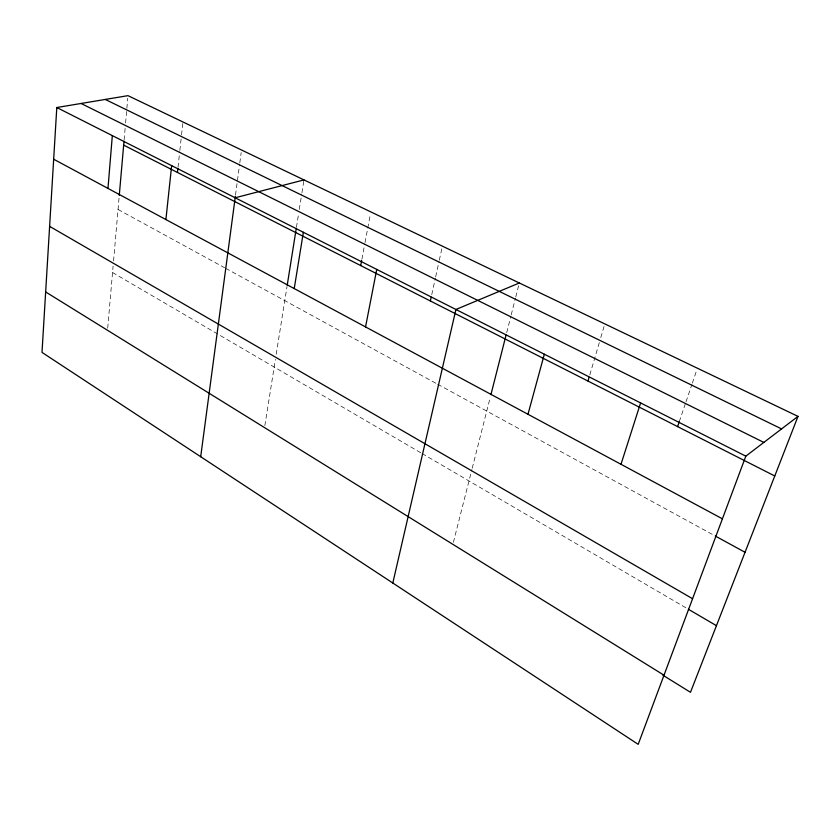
<?xml version="1.0" encoding="UTF-8"?>
<svg xmlns="http://www.w3.org/2000/svg" width="840" height="840" viewBox="0 0 840 840"><rect width="100%" height="100%" fill="white"/><g stroke="black" fill="none" stroke-linecap="round" stroke-linejoin="round"><path stroke-width="0.63" stroke-dasharray="4.2 3.15" d="M107.698 328.178L113.106 266.102M113.558 260.946L119.165 196.613M124.11 139.912L125.139 128.195M125.591 122.987L127.743 98.259M178.017 167.276L179.708 151.746M179.855 150.454L181.409 136.216M181.545 134.925L182.826 123.27M235.515 195.079L239.631 164.167M239.799 162.887L241.174 152.586M264.863 425.576L275.405 359.383M276.213 354.281L287.018 286.493M296.436 227.367L298.473 214.536M299.292 209.412L301.739 194.019M301.949 192.738L303.786 181.198M361.904 259.182L364.791 243.841M365.032 242.56L370.314 214.441M431.76 294.599L435.393 278.03M435.677 276.748L439.036 261.45M439.31 260.18L442.113 247.433M453.38 542.367L471.891 469.529M472.217 468.258L490.287 397.152M506.709 332.588L510.909 316.05M511.235 314.78L515.434 298.242M515.76 296.971L518.994 284.256M589.817 374.85L599.319 342.542M600.779 337.575L604.433 325.143M679.287 421.638L685.598 403.001M686.018 401.762L691.919 384.374M692.339 383.124L696.969 369.464M118.052 209.486L224.627 267.75M225.75 268.37L436.527 383.607M437.661 384.237L714.095 535.364M112.55 272.528L420.977 452.886M422.09 453.537L687.246 608.591"/><path stroke-width="1.26" d="M56.795 107.52L42 352.391L638.19 744.345L745.815 456.162L798 416.378L127.974 95.655L56.795 107.52L745.815 456.162M107.972 188.412L112.329 135.618M119.28 195.321L124.005 141.215M165.9 219.566L171.654 165.638M177.45 172.452L177.87 168.567M200.697 456.719L235.347 196.371M287.217 285.212L296.226 228.648M294.231 288.572L303.366 232.281M360.707 265.577L361.662 260.463M365.547 326.928L376.74 269.409M430.364 300.972L431.204 297.15M392.805 583.023L455.931 309.477L519.319 282.986M490.938 394.622L506.058 335.129M527.982 414.278L544.341 354.218M587.99 381.066L589.082 377.339M620.991 464.3L640.605 402.927M677.597 426.605L679.287 421.638M798 416.378L690.48 692.297L662.865 675.171M235.179 197.778L303.986 179.907M105.263 99.445L781.568 428.904M81.07 103.467L763.844 442.418M123.659 145.121L774.774 475.986M53.666 159.212L722.411 518.826M715.239 535.994L745.038 552.29M49.613 226.349L692.57 598.721M688.37 609.252L716.447 625.674M45.654 291.942L664.01 675.202"/></g></svg>
